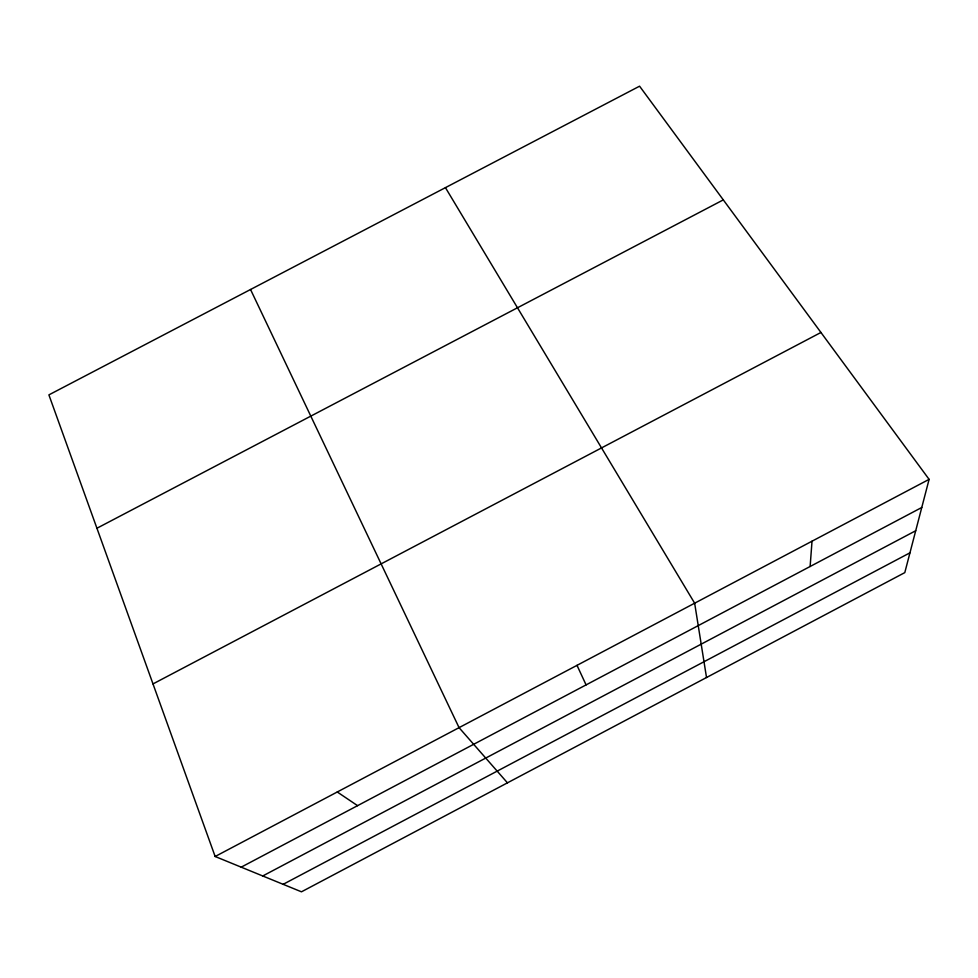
<?xml version="1.0" encoding="UTF-8"?>
<svg xmlns="http://www.w3.org/2000/svg" width="978" height="978" viewBox="0 0 978 978"><rect width="100%" height="100%" fill="white"/><g stroke="black" fill="none" stroke-linecap="round" stroke-linejoin="round"><path stroke-width="1.47" d="M810.126 566.494L812.021 541.201M929.1 479.354L904.797 572.619L301.468 891.814L215.148 856.496L48.9 394.88L639.575 86.186L929.1 479.354L215.148 856.496M241.211 867.156L921.765 507.496M262.74 875.97L915.701 530.748M283.155 884.32L909.956 552.814M96.932 528.242L723.304 199.879M152.996 683.915L820.945 332.471M337.263 791.984L357.581 805.664M507.448 782.84L459.061 727.644L250.539 289.5M445.442 187.642L694.649 603.194L706.519 677.522M577.008 665.346L586.079 684.893"/></g></svg>
